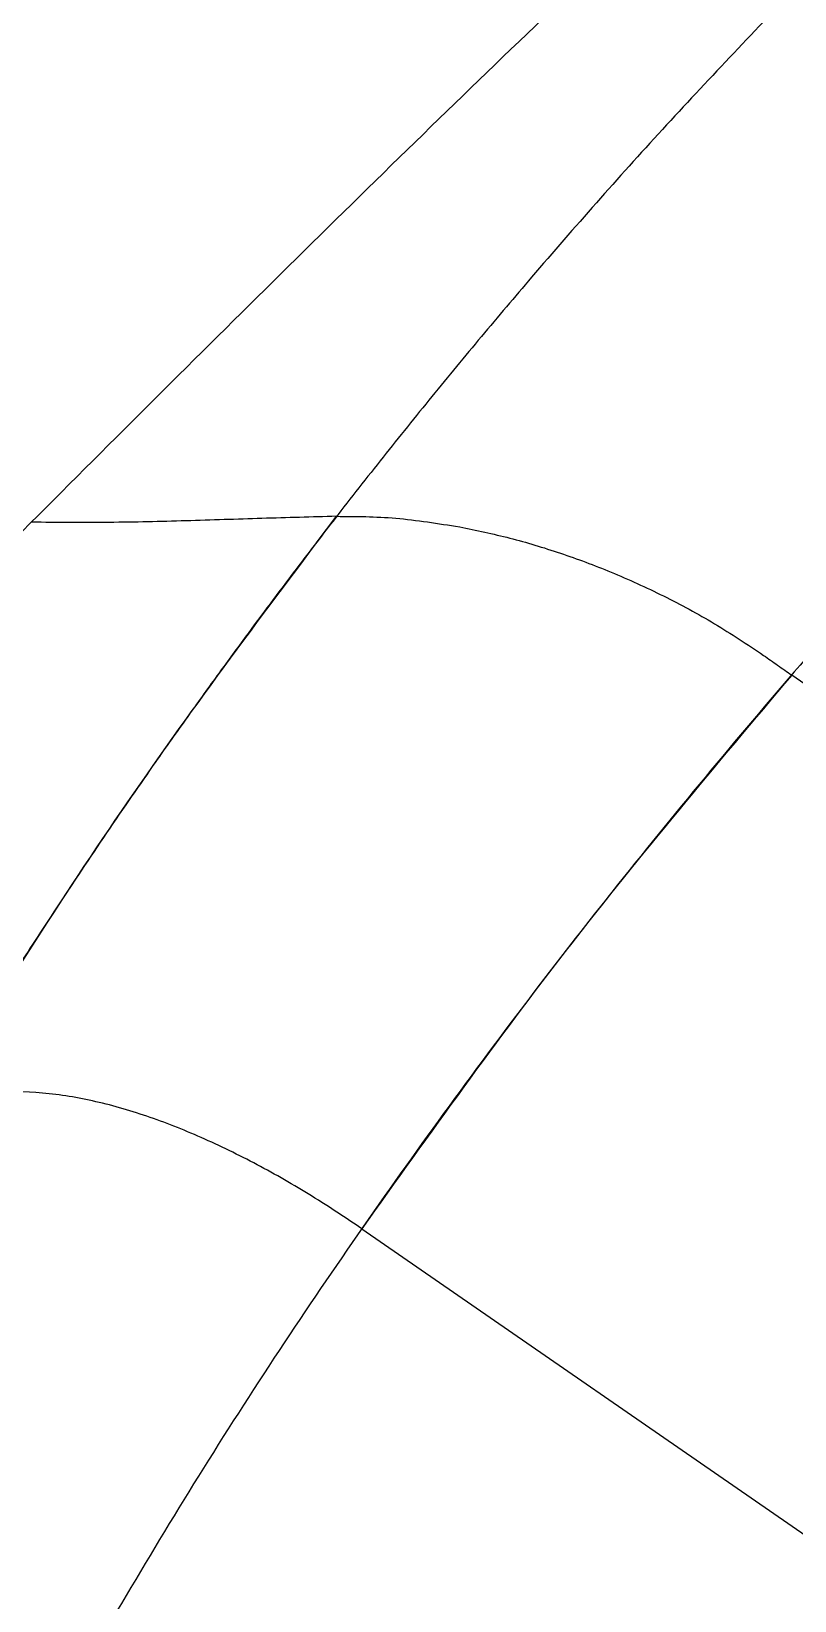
# Model space of a CAD drawing. Extents: x 832 to 912, y 781 to 934.
# Drawn here: x 856.727 to 858.782, y 814.042 to 818.266 of the extents above; entities that cross this region are included whole.
import ezdxf

# ---------------------------------------------------------------- set-up
doc = ezdxf.new("R2010")
doc.units = 0
doc.header["$MEASUREMENT"] = 0
doc.layers.add('1', color=4, linetype='Continuous')

# ---------------------------------------------------------------- blocks, each defined once
blk = doc.blocks.new('2026 SOVEREIGN HL')
at = {"layer": '1', "color": 3, "linetype": 'Continuous', "lineweight": 25}
for p, q in [((28.3313, 18.5379), (27.0449, 19.4388)), ((25.8873, 17.9483), (27.2266, 17.0225))]:
    blk.add_line(p, q, dxfattribs=at)
for points, knots in [([(12.8334, 22.8148), (13.1084, 22.7455), (13.6586, 22.6068), (14.4724, 22.3556), (15.2758, 22.0735), (16.0742, 21.7548), (16.8661, 21.3994), (17.6497, 21.0066), (18.4159, 20.5809), (19.1559, 20.1273), (19.869, 19.6475), (20.555, 19.1434), (21.2195, 18.6114), (21.8675, 18.047), (22.497, 17.45), (23.1063, 16.8206), (23.6885, 16.1661), (24.228, 15.5038), (24.7289, 14.8382), (25.0323, 14.3903), (25.1841, 14.1662)], [0, 0, 0, 0, 0.055117, 0.110281, 0.165446, 0.220563, 0.277281, 0.334051, 0.390822, 0.44754, 0.502626, 0.557759, 0.612892, 0.667978, 0.724669, 0.781412, 0.838155, 0.894846, 0.947382, 1, 1, 1, 1]), ([(25.0708, 14.0855), (24.9201, 14.3078), (24.6183, 14.7528), (24.125, 15.4074), (23.5991, 16.0532), (23.0379, 16.686), (22.4512, 17.2953), (21.834, 17.8853), (21.1862, 18.4542), (20.5082, 19.0003), (19.8076, 19.517), (19.0924, 19.9989), (18.3644, 20.4458), (17.6253, 20.8584), (16.8699, 21.2401), (16.092, 21.5935), (15.2925, 21.9169), (14.4718, 22.2082), (13.6403, 22.467), (13.0777, 22.6095), (12.7966, 22.6806)], [0, 0, 0, 0, 0.05254, 0.105163, 0.16025, 0.215385, 0.270521, 0.325608, 0.382294, 0.439032, 0.495771, 0.552457, 0.607575, 0.662741, 0.717907, 0.773025, 0.829743, 0.886512, 0.943282, 1, 1, 1, 1]), ([(26.8095, 21.6217), (26.5778, 21.4007), (26.1158, 20.9598), (25.4359, 20.2892), (24.7642, 19.617), (24.32, 19.1673), (24.0982, 18.9427)], [0, 0, 0, 0, 0.251565, 0.501646, 0.751094, 1, 1, 1, 1]), ([(27.0604, 21.2935), (26.9383, 21.1656), (26.6938, 20.9096), (26.4367, 20.6179), (26.2766, 20.4301), (26.2093, 20.3501), (26.1424, 20.2696), (26.076, 20.1887), (26.0101, 20.1073), (25.9446, 20.0255), (25.8796, 19.9433), (25.8202, 19.8671), (25.7639, 19.794), (25.7084, 19.7213), (25.6466, 19.6394), (25.5787, 19.5481), (25.5048, 19.4472), (25.4251, 19.3367), (25.3399, 19.2164), (25.2355, 19.0662), (25.1214, 18.8977), (25.0063, 18.7227), (24.9109, 18.5741), (24.8346, 18.4526), (24.7765, 18.3587), (24.744, 18.3053), (24.7306, 18.2833)], [0, 0, 0, 0, 0.138987, 0.278243, 0.305636, 0.333043, 0.360464, 0.387899, 0.415348, 0.442812, 0.47029, 0.497783, 0.518832, 0.542807, 0.569711, 0.599549, 0.632326, 0.668046, 0.706716, 0.748341, 0.811894, 0.866833, 0.913132, 0.950769, 0.97973, 1, 1, 1, 1]), ([(27.9469, 20.4092), (27.7621, 20.2194), (27.393, 19.8404), (26.8702, 19.2421), (26.3711, 18.6217), (25.8993, 17.9756), (25.4545, 17.3082), (25.1846, 16.8461), (25.0498, 16.6153)], [0, 0, 0, 0, 0.165984, 0.331391, 0.497695, 0.664756, 0.832539, 1, 1, 1, 1]), ([(24.7373, 18.2943), (24.9069, 18.5645), (25.2453, 19.1037), (25.6284, 19.6124), (25.8195, 19.8661)], [0, 0, 0, 0, 0.501113, 1, 1, 1, 1]), ([(25.8195, 19.8661), (25.7527, 19.8643), (25.6192, 19.8606), (25.4144, 19.8537), (25.2073, 19.8486), (25.0675, 19.8497), (24.9977, 19.8502)], [0, 0, 0, 0, 0.250025, 0.500048, 0.750042, 1, 1, 1, 1]), ([(25.8195, 19.8661), (25.8717, 19.8659), (25.9759, 19.8655), (26.0926, 19.8469), (26.151, 19.8376)], [0, 0, 0, 0, 0.500048, 1, 1, 1, 1]), ([(26.151, 19.8376), (26.1957, 19.8283), (26.2841, 19.8101), (26.421, 19.7688), (26.5597, 19.7173), (26.699, 19.6539), (26.8374, 19.5796), (26.9254, 19.521), (26.9692, 19.4918)], [0, 0, 0, 0, 0.1703014, 0.3369652, 0.5012136, 0.6700397, 0.8358337, 1, 1, 1, 1]), ([(26.9692, 19.4918), (26.9818, 19.483), (27.007, 19.4653), (27.0322, 19.4476), (27.0449, 19.4388)], [0, 0, 0, 0, 0.49994, 1, 1, 1, 1]), ([(27.0449, 19.4388), (26.8412, 19.1971), (26.4355, 18.7156), (26.0695, 18.2033), (25.8873, 17.9483)], [0, 0, 0, 0, 0.502044, 1, 1, 1, 1]), ([(25.8873, 17.9483), (25.8395, 17.9802), (25.7442, 18.0438), (25.5957, 18.1276), (25.447, 18.1995), (25.2986, 18.2569), (25.1527, 18.2976), (25.0092, 18.3182), (24.8697, 18.3197), (24.7815, 18.3028), (24.7373, 18.2943)], [0, 0, 0, 0, 0.12543, 0.25, 0.376546, 0.499752, 0.624519, 0.749424, 0.874525, 1, 1, 1, 1]), ([(24.7306, 18.2833), (24.7369, 18.2516), (24.7494, 18.189), (24.7635, 18.089), (24.7752, 17.9846), (24.7864, 17.8681), (24.7978, 17.7349), (24.8092, 17.59), (24.8214, 17.4435), (24.8349, 17.2983), (24.8517, 17.1569), (24.8723, 17.0304), (24.8964, 16.9202), (24.9251, 16.826), (24.9613, 16.7375), (24.9958, 16.6855), (25.0128, 16.66)], [0, 0, 0, 0, 0.0700046, 0.1385495, 0.2019862, 0.2729343, 0.3579179, 0.4464293, 0.5332985, 0.6175341, 0.7010125, 0.7798665, 0.8380715, 0.8942523, 0.9481273, 1, 1, 1, 1])]:
    blk.add_open_spline(points, degree=3, knots=knots, dxfattribs=at)

msp = doc.modelspace()

# ---------------------------------------------------------------- block references
at = {"layer": '1'}
msp.add_blockref('2026 SOVEREIGN HL', (831.7292, 797.0948), dxfattribs=at)

doc.saveas('drawing.dxf')
